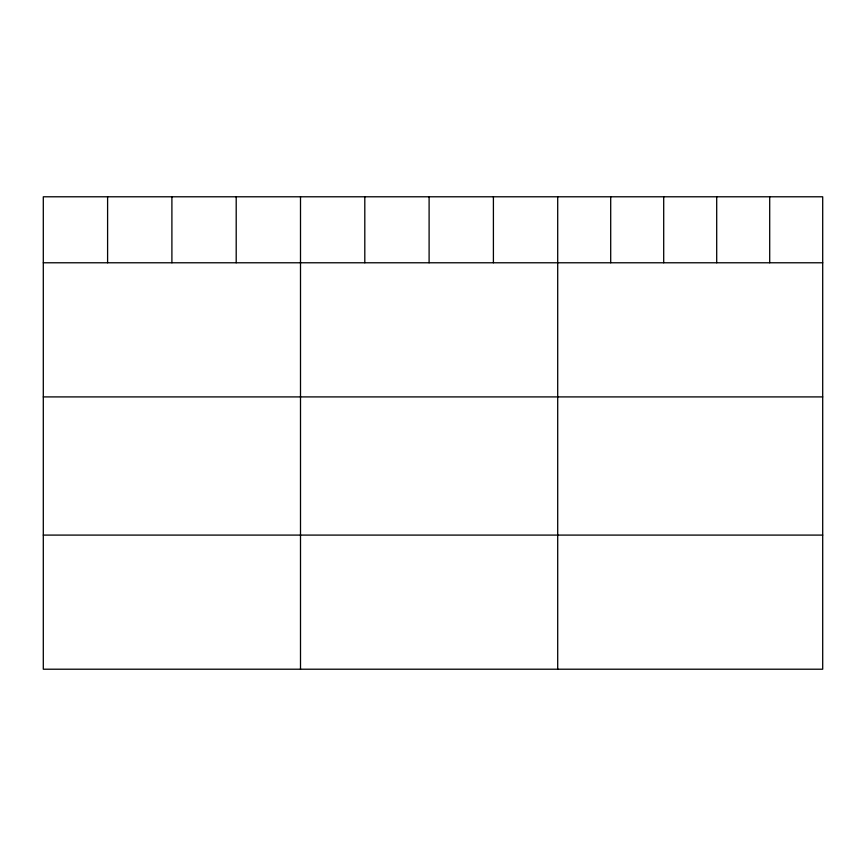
<?xml version="1.0" encoding="UTF-8"?>
<svg xmlns="http://www.w3.org/2000/svg" width="866" height="866" viewBox="0 0 866 866"><rect width="100%" height="100%" fill="white"/><g stroke="black" fill="none" stroke-linecap="round" stroke-linejoin="round"><path stroke-width="1.3" d="M822.7 262.777L822.7 669.212L43.3 669.212L43.3 196.788L822.7 196.788L822.7 262.777L43.3 262.777M43.3 396.909L822.7 396.909M43.3 535.091L822.7 535.091M769.701 196.788L769.701 262.777M716.702 196.788L716.702 262.777M663.702 196.788L663.702 262.777M610.703 196.788L610.703 262.777M557.704 196.788L557.704 669.212M493.404 196.788L493.404 262.777M429.103 196.788L429.103 262.777M364.803 196.788L364.803 262.777M300.502 196.788L300.502 669.212M236.201 196.788L236.201 262.777M171.901 196.788L171.901 262.777M107.601 196.788L107.601 262.777"/></g></svg>
